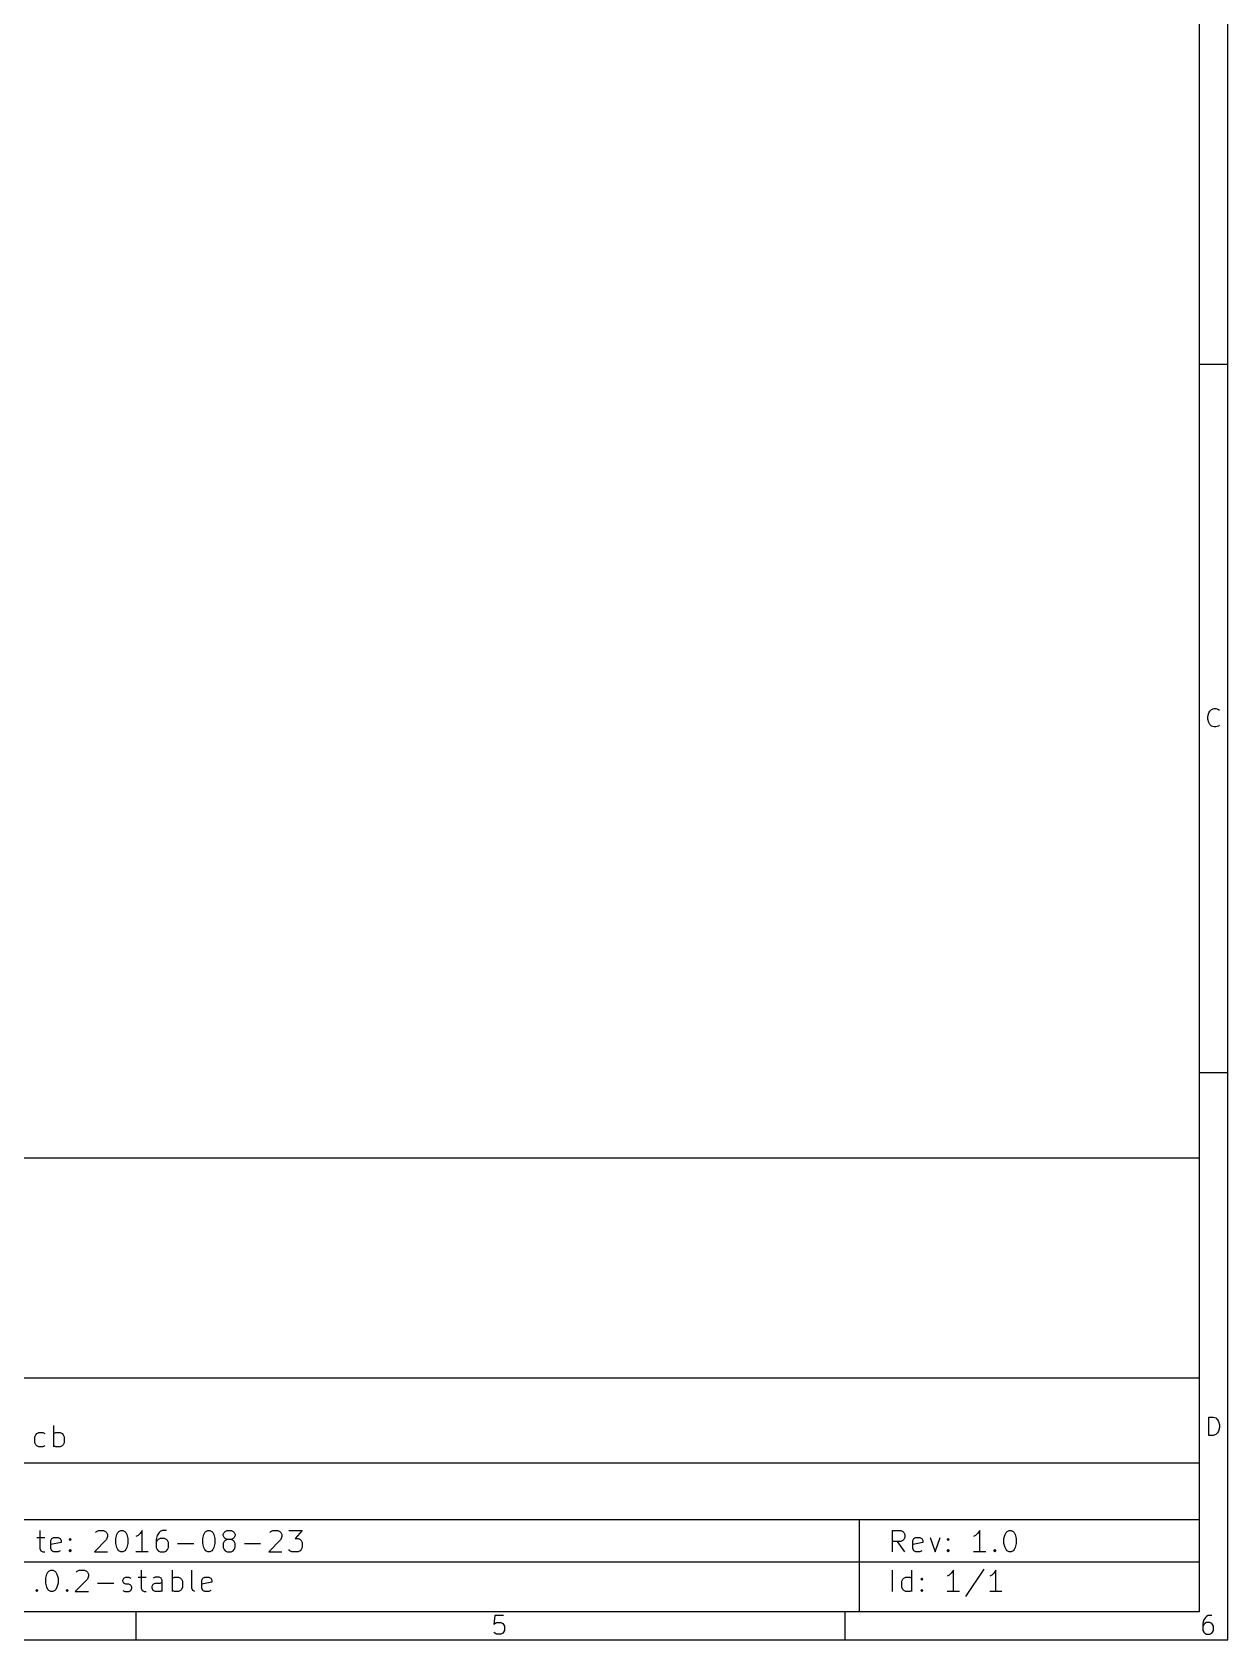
# Model space of a CAD drawing. Extents: x 10 to 287, y -200 to -10.
# Drawn here: x 202.7 to 287, y -200 to -86.6 of the extents above; entities that cross this region are included whole.
import ezdxf

# ---------------------------------------------------------------- set-up
doc = ezdxf.new("R2010")
doc.units = 0
doc.header["$MEASUREMENT"] = 0
doc.layers.add('BLACK', color=7, linetype='CONTINUOUS')

msp = doc.modelspace()

# ---------------------------------------------------------------- linework, layer by layer
at = {"layer": 'Black'}
for p, q in [((287.002, -200.007), (287.002, -10)), ((285.002, -198.007), (285.002, -12)), ((287.002, -110), (285.002, -110)), ((285.6, -134.845), (285.662, -134.598)), ((285.6, -135.031), (285.6, -134.845)), ((285.662, -134.598), (285.724, -134.474)), ((285.724, -134.474), (285.847, -134.35)), ((285.847, -134.35), (286.033, -134.288)), ((286.033, -134.288), (286.157, -134.288)), ((286.157, -134.288), (286.343, -134.35)), ((286.343, -134.35), (286.405, -134.412)), ((285.662, -135.279), (285.6, -135.031)), ((285.724, -135.402), (285.662, -135.279)), ((285.847, -135.526), (285.724, -135.402)), ((286.033, -135.588), (285.847, -135.526)), ((286.157, -135.588), (286.033, -135.588)), ((286.343, -135.526), (286.157, -135.588)), ((286.405, -135.464), (286.343, -135.526)), ((287.002, -160), (285.002, -160)), ((285.002, -166.007), (177.002, -166.007)), ((285.002, -198.007), (285.002, -166.007)), ((177.002, -181.507), (285.002, -181.507)), ((204.216, -186.386), (204.216, -184.886)), ((285.662, -185.588), (285.662, -184.288)), ((285.662, -184.288), (285.971, -184.288)), ((285.971, -184.288), (286.157, -184.35)), ((286.157, -184.35), (286.281, -184.474)), ((286.281, -184.474), (286.343, -184.598)), ((286.343, -184.598), (286.405, -184.845)), ((286.405, -184.845), (286.405, -185.031)), ((202.859, -185.671), (202.931, -185.529)), ((202.859, -186.1), (202.859, -185.671)), ((202.931, -185.529), (203.002, -185.457)), ((203.002, -185.457), (203.145, -185.386)), ((203.145, -185.386), (203.431, -185.386)), ((203.431, -185.386), (203.574, -185.457)), ((204.216, -185.457), (204.359, -185.386)), ((204.359, -185.386), (204.645, -185.386)), ((204.645, -185.386), (204.788, -185.457)), ((204.788, -185.457), (204.859, -185.529)), ((204.859, -185.529), (204.931, -185.671)), ((204.931, -185.671), (204.931, -186.1)), ((285.971, -185.588), (285.662, -185.588)), ((286.157, -185.526), (285.971, -185.588)), ((286.281, -185.402), (286.157, -185.526)), ((286.343, -185.279), (286.281, -185.402)), ((286.405, -185.031), (286.343, -185.279)), ((202.931, -186.243), (202.859, -186.1)), ((203.002, -186.314), (202.931, -186.243)), ((203.145, -186.386), (203.002, -186.314)), ((203.431, -186.386), (203.145, -186.386)), ((203.574, -186.314), (203.431, -186.386)), ((204.359, -186.386), (204.216, -186.314)), ((204.645, -186.386), (204.359, -186.386)), ((204.788, -186.314), (204.645, -186.386)), ((204.859, -186.243), (204.788, -186.314)), ((204.931, -186.1), (204.859, -186.243)), ((177.002, -187.507), (285.002, -187.507)), ((177.002, -191.507), (285.002, -191.507)), ((261.002, -191.507), (261.002, -198.007)), ((203.002, -192.786), (203.574, -192.786)), ((203.216, -192.286), (203.216, -193.571)), ((204.002, -193), (204.074, -192.857)), ((204.074, -192.857), (204.216, -192.786)), ((204.216, -192.786), (204.502, -192.786)), ((204.502, -192.786), (204.645, -192.857)), ((204.645, -192.857), (204.716, -193)), ((205.288, -192.929), (205.359, -192.857)), ((205.359, -192.857), (205.431, -192.929)), ((205.359, -192.857), (205.359, -193)), ((207.145, -192.429), (207.216, -192.357)), ((207.216, -192.357), (207.359, -192.286)), ((207.359, -192.286), (207.716, -192.286)), ((207.716, -192.286), (207.859, -192.357)), ((207.859, -192.357), (207.931, -192.429)), ((207.931, -192.429), (208.002, -192.571)), ((208.002, -192.714), (207.931, -192.929)), ((208.002, -192.571), (208.002, -192.714)), ((208.574, -192.857), (208.645, -192.571)), ((208.574, -193.214), (208.574, -192.857)), ((208.645, -192.571), (208.716, -192.429)), ((208.716, -192.429), (208.788, -192.357)), ((208.788, -192.357), (208.931, -192.286)), ((208.931, -192.286), (209.074, -192.286)), ((209.074, -192.286), (209.216, -192.357)), ((209.216, -192.357), (209.288, -192.429)), ((209.288, -192.429), (209.359, -192.571)), ((209.359, -192.571), (209.431, -192.857)), ((209.431, -192.857), (209.431, -193.214)), ((210.145, -192.643), (210.002, -192.714)), ((210.288, -192.5), (210.145, -192.643)), ((210.431, -192.286), (210.288, -192.5)), ((210.431, -193.786), (210.431, -192.286)), ((211.502, -192.643), (211.431, -192.929)), ((211.645, -192.429), (211.502, -192.643)), ((211.716, -192.857), (211.574, -192.929)), ((211.716, -192.357), (211.645, -192.429)), ((211.859, -192.286), (211.716, -192.357)), ((212.002, -192.857), (211.716, -192.857)), ((212.145, -192.286), (211.859, -192.286)), ((212.145, -192.929), (212.002, -192.857)), ((214.716, -192.857), (214.788, -192.571)), ((214.716, -193.214), (214.716, -192.857)), ((214.788, -192.571), (214.859, -192.429)), ((214.859, -192.429), (214.931, -192.357)), ((214.931, -192.357), (215.074, -192.286)), ((215.074, -192.286), (215.216, -192.286)), ((215.216, -192.286), (215.359, -192.357)), ((215.359, -192.357), (215.431, -192.429)), ((215.431, -192.429), (215.502, -192.571)), ((215.502, -192.571), (215.574, -192.857)), ((215.574, -192.857), (215.574, -193.214)), ((216.145, -192.571), (216.216, -192.429)), ((216.145, -192.643), (216.145, -192.571)), ((216.216, -192.786), (216.145, -192.643)), ((216.216, -192.429), (216.288, -192.357)), ((216.288, -192.857), (216.216, -192.786)), ((216.288, -192.357), (216.431, -192.286)), ((216.431, -192.929), (216.288, -192.857)), ((216.431, -192.286), (216.716, -192.286)), ((216.716, -192.286), (216.859, -192.357)), ((216.859, -192.857), (216.716, -192.929)), ((216.859, -192.357), (216.931, -192.429)), ((216.931, -192.786), (216.859, -192.857)), ((216.931, -192.429), (217.002, -192.571)), ((217.002, -192.643), (216.931, -192.786)), ((217.002, -192.571), (217.002, -192.643)), ((219.431, -192.429), (219.502, -192.357)), ((219.502, -192.357), (219.645, -192.286)), ((219.645, -192.286), (220.002, -192.286)), ((220.002, -192.286), (220.145, -192.357)), ((220.145, -192.357), (220.216, -192.429)), ((220.216, -192.429), (220.288, -192.571)), ((220.288, -192.714), (220.216, -192.929)), ((220.288, -192.571), (220.288, -192.714)), ((220.788, -192.286), (221.716, -192.286)), ((221.716, -192.286), (221.216, -192.857)), ((221.216, -192.857), (221.431, -192.857)), ((221.431, -192.857), (221.574, -192.929)), ((263.359, -193.786), (263.359, -192.286)), ((263.359, -192.286), (263.931, -192.286)), ((263.931, -192.286), (264.074, -192.357)), ((264.074, -192.357), (264.145, -192.429)), ((264.145, -192.429), (264.216, -192.571)), ((264.216, -192.786), (264.145, -192.929)), ((264.216, -192.571), (264.216, -192.786)), ((264.788, -193), (264.859, -192.857)), ((264.859, -192.857), (265.002, -192.786)), ((265.002, -192.786), (265.288, -192.786)), ((265.288, -192.786), (265.431, -192.857)), ((265.431, -192.857), (265.502, -193)), ((266.002, -192.786), (266.359, -193.786)), ((266.359, -193.786), (266.716, -192.786)), ((267.216, -192.929), (267.288, -192.857)), ((267.288, -192.857), (267.359, -192.929)), ((267.288, -192.857), (267.288, -193)), ((269.216, -192.643), (269.074, -192.714)), ((269.359, -192.5), (269.216, -192.643)), ((269.502, -192.286), (269.359, -192.5)), ((269.502, -193.786), (269.502, -192.286)), ((271.216, -192.857), (271.288, -192.571)), ((271.216, -193.214), (271.216, -192.857)), ((271.288, -192.571), (271.359, -192.429)), ((271.359, -192.429), (271.431, -192.357)), ((271.431, -192.357), (271.574, -192.286)), ((271.574, -192.286), (271.716, -192.286)), ((271.716, -192.286), (271.859, -192.357)), ((271.859, -192.357), (271.931, -192.429)), ((271.931, -192.429), (272.002, -192.571)), ((272.002, -192.571), (272.074, -192.857)), ((272.074, -192.857), (272.074, -193.214)), ((203.216, -193.571), (203.288, -193.714)), ((203.288, -193.714), (203.431, -193.786)), ((203.431, -193.786), (203.574, -193.786)), ((204.002, -193.571), (204.002, -193)), ((204.716, -193.143), (204.002, -193.286)), ((204.074, -193.714), (204.002, -193.571)), ((204.216, -193.786), (204.074, -193.714)), ((204.502, -193.786), (204.216, -193.786)), ((204.645, -193.714), (204.502, -193.786)), ((204.716, -193), (204.716, -193.143)), ((205.359, -193), (205.288, -192.929)), ((205.288, -193.714), (205.359, -193.643)), ((205.359, -193.786), (205.288, -193.714)), ((205.431, -192.929), (205.359, -193)), ((205.359, -193.643), (205.431, -193.714)), ((205.359, -193.643), (205.359, -193.786)), ((205.431, -193.714), (205.359, -193.786)), ((207.931, -192.929), (207.074, -193.786)), ((207.074, -193.786), (208.002, -193.786)), ((208.645, -193.5), (208.574, -193.214)), ((208.716, -193.643), (208.645, -193.5)), ((208.788, -193.714), (208.716, -193.643)), ((208.931, -193.786), (208.788, -193.714)), ((209.074, -193.786), (208.931, -193.786)), ((209.216, -193.714), (209.074, -193.786)), ((209.288, -193.643), (209.216, -193.714)), ((209.359, -193.5), (209.288, -193.643)), ((209.431, -193.214), (209.359, -193.5)), ((210.859, -193.786), (210.002, -193.786)), ((211.431, -192.929), (211.431, -193.5)), ((211.502, -193), (211.431, -193.143)), ((211.431, -193.5), (211.502, -193.643)), ((211.574, -192.929), (211.502, -193)), ((211.502, -193.643), (211.574, -193.714)), ((211.574, -193.714), (211.716, -193.786)), ((211.716, -193.786), (212.002, -193.786)), ((212.002, -193.786), (212.145, -193.714)), ((212.216, -193), (212.145, -192.929)), ((212.145, -193.714), (212.216, -193.643)), ((212.288, -193.143), (212.216, -193)), ((212.216, -193.643), (212.288, -193.5)), ((212.288, -193.5), (212.288, -193.143)), ((212.931, -193.214), (214.074, -193.214)), ((214.788, -193.5), (214.716, -193.214)), ((214.859, -193.643), (214.788, -193.5)), ((214.931, -193.714), (214.859, -193.643)), ((215.074, -193.786), (214.931, -193.714)), ((215.216, -193.786), (215.074, -193.786)), ((215.359, -193.714), (215.216, -193.786)), ((215.431, -193.643), (215.359, -193.714)), ((215.502, -193.5), (215.431, -193.643)), ((215.574, -193.214), (215.502, -193.5)), ((216.216, -193.071), (216.145, -193.214)), ((216.145, -193.214), (216.145, -193.5)), ((216.145, -193.5), (216.216, -193.643)), ((216.288, -193), (216.216, -193.071)), ((216.216, -193.643), (216.288, -193.714)), ((216.431, -192.929), (216.288, -193)), ((216.288, -193.714), (216.431, -193.786)), ((216.716, -192.929), (216.431, -192.929)), ((216.431, -193.786), (216.716, -193.786)), ((216.859, -193), (216.716, -192.929)), ((216.716, -193.786), (216.859, -193.714)), ((216.931, -193.071), (216.859, -193)), ((216.859, -193.714), (216.931, -193.643)), ((217.002, -193.214), (216.931, -193.071)), ((216.931, -193.643), (217.002, -193.5)), ((217.002, -193.5), (217.002, -193.214)), ((217.645, -193.214), (218.788, -193.214)), ((220.216, -192.929), (219.359, -193.786)), ((219.359, -193.786), (220.288, -193.786)), ((220.859, -193.714), (220.788, -193.643)), ((221.002, -193.786), (220.859, -193.714)), ((221.431, -193.786), (221.002, -193.786)), ((221.574, -193.714), (221.431, -193.786)), ((221.574, -192.929), (221.645, -193)), ((221.645, -193.643), (221.574, -193.714)), ((221.645, -193), (221.716, -193.143)), ((221.716, -193.5), (221.645, -193.643)), ((221.716, -193.143), (221.716, -193.5)), ((263.931, -193.071), (263.359, -193.071)), ((264.216, -193.786), (263.716, -193.071)), ((264.074, -193), (263.931, -193.071)), ((264.145, -192.929), (264.074, -193)), ((264.788, -193.571), (264.788, -193)), ((265.502, -193.143), (264.788, -193.286)), ((264.859, -193.714), (264.788, -193.571)), ((265.002, -193.786), (264.859, -193.714)), ((265.288, -193.786), (265.002, -193.786)), ((265.431, -193.714), (265.288, -193.786)), ((265.502, -193), (265.502, -193.143)), ((267.288, -193), (267.216, -192.929)), ((267.216, -193.714), (267.288, -193.643)), ((267.288, -193.786), (267.216, -193.714)), ((267.359, -192.929), (267.288, -193)), ((267.288, -193.643), (267.359, -193.714)), ((267.288, -193.643), (267.288, -193.786)), ((267.359, -193.714), (267.288, -193.786)), ((269.931, -193.786), (269.074, -193.786)), ((270.502, -193.714), (270.574, -193.643)), ((270.574, -193.786), (270.502, -193.714)), ((270.574, -193.643), (270.645, -193.714)), ((270.574, -193.643), (270.574, -193.786)), ((270.645, -193.714), (270.574, -193.786)), ((271.288, -193.5), (271.216, -193.214)), ((271.359, -193.643), (271.288, -193.5)), ((271.431, -193.714), (271.359, -193.643)), ((271.574, -193.786), (271.431, -193.714)), ((271.716, -193.786), (271.574, -193.786)), ((271.859, -193.714), (271.716, -193.786)), ((271.931, -193.643), (271.859, -193.714)), ((272.002, -193.5), (271.931, -193.643)), ((272.074, -193.214), (272.002, -193.5)), ((177.002, -194.507), (285.002, -194.507)), ((203.859, -195.157), (204.002, -195.086)), ((204.002, -195.086), (204.145, -195.086)), ((204.145, -195.086), (204.288, -195.157)), ((205.859, -195.157), (206.002, -195.086)), ((206.002, -195.086), (206.359, -195.086)), ((206.359, -195.086), (206.502, -195.157)), ((210.359, -195.086), (210.359, -196.371)), ((212.574, -196.586), (212.574, -195.086)), ((213.931, -196.371), (213.931, -195.086)), ((263.359, -196.586), (263.359, -195.086)), ((264.716, -196.586), (264.716, -195.086)), ((267.645, -195.086), (267.502, -195.3)), ((267.645, -196.586), (267.645, -195.086)), ((269.788, -195.014), (268.502, -196.943)), ((270.645, -195.086), (270.502, -195.3)), ((270.645, -196.586), (270.645, -195.086)), ((203.645, -195.657), (203.716, -195.371)), ((203.645, -196.014), (203.645, -195.657)), ((203.716, -196.3), (203.645, -196.014)), ((203.716, -195.371), (203.788, -195.229)), ((203.788, -195.229), (203.859, -195.157)), ((204.288, -195.157), (204.359, -195.229)), ((204.359, -195.229), (204.431, -195.371)), ((204.431, -195.371), (204.502, -195.657)), ((204.502, -196.014), (204.431, -196.3)), ((204.502, -195.657), (204.502, -196.014)), ((206.574, -195.729), (205.716, -196.586)), ((205.788, -195.229), (205.859, -195.157)), ((206.502, -195.157), (206.574, -195.229)), ((206.574, -195.229), (206.645, -195.371)), ((206.645, -195.514), (206.574, -195.729)), ((206.645, -195.371), (206.645, -195.514)), ((207.288, -196.014), (208.431, -196.014)), ((209.074, -195.8), (209.145, -195.657)), ((209.074, -195.871), (209.074, -195.8)), ((209.145, -196.014), (209.074, -195.871)), ((209.145, -195.657), (209.288, -195.586)), ((209.288, -196.086), (209.145, -196.014)), ((209.288, -195.586), (209.502, -195.586)), ((209.502, -196.086), (209.288, -196.086)), ((209.502, -195.586), (209.645, -195.657)), ((209.645, -196.157), (209.502, -196.086)), ((209.716, -196.3), (209.645, -196.157)), ((210.145, -195.586), (210.716, -195.586)), ((211.145, -196.229), (211.216, -196.086)), ((211.145, -196.371), (211.145, -196.229)), ((211.359, -195.586), (211.216, -195.657)), ((211.216, -196.086), (211.359, -196.014)), ((211.645, -195.586), (211.359, -195.586)), ((211.359, -196.014), (211.716, -196.014)), ((211.788, -195.657), (211.645, -195.586)), ((211.716, -196.014), (211.859, -195.943)), ((211.859, -195.8), (211.788, -195.657)), ((211.859, -196.586), (211.859, -195.8)), ((212.574, -195.657), (212.716, -195.586)), ((212.716, -195.586), (213.002, -195.586)), ((213.002, -195.586), (213.145, -195.657)), ((213.145, -195.657), (213.216, -195.729)), ((213.216, -195.729), (213.288, -195.871)), ((213.288, -195.871), (213.288, -196.3)), ((214.645, -195.8), (214.716, -195.657)), ((214.645, -196.371), (214.645, -195.8)), ((215.359, -195.943), (214.645, -196.086)), ((214.716, -195.657), (214.859, -195.586)), ((214.859, -195.586), (215.145, -195.586)), ((215.145, -195.586), (215.288, -195.657)), ((215.288, -195.657), (215.359, -195.8)), ((215.359, -195.8), (215.359, -195.943)), ((264.002, -195.871), (264.074, -195.729)), ((264.002, -196.3), (264.002, -195.871)), ((264.074, -195.729), (264.145, -195.657)), ((264.145, -195.657), (264.288, -195.586)), ((264.288, -195.586), (264.574, -195.586)), ((264.574, -195.586), (264.716, -195.657)), ((265.359, -195.729), (265.431, -195.657)), ((265.431, -195.8), (265.359, -195.729)), ((265.431, -195.657), (265.502, -195.729)), ((265.431, -195.657), (265.431, -195.8)), ((265.502, -195.729), (265.431, -195.8)), ((267.359, -195.443), (267.216, -195.514)), ((267.502, -195.3), (267.359, -195.443)), ((270.359, -195.443), (270.216, -195.514)), ((270.502, -195.3), (270.359, -195.443)), ((202.931, -196.514), (203.002, -196.443)), ((203.002, -196.586), (202.931, -196.514)), ((203.002, -196.443), (203.074, -196.514)), ((203.002, -196.443), (203.002, -196.586)), ((203.074, -196.514), (203.002, -196.586)), ((203.788, -196.443), (203.716, -196.3)), ((203.859, -196.514), (203.788, -196.443)), ((204.002, -196.586), (203.859, -196.514)), ((204.145, -196.586), (204.002, -196.586)), ((204.288, -196.514), (204.145, -196.586)), ((204.359, -196.443), (204.288, -196.514)), ((204.431, -196.3), (204.359, -196.443)), ((205.074, -196.514), (205.145, -196.443)), ((205.145, -196.586), (205.074, -196.514)), ((205.145, -196.443), (205.216, -196.514)), ((205.145, -196.443), (205.145, -196.586)), ((205.216, -196.514), (205.145, -196.586)), ((205.716, -196.586), (206.645, -196.586)), ((209.074, -196.514), (209.216, -196.586)), ((209.216, -196.586), (209.502, -196.586)), ((209.502, -196.586), (209.645, -196.514)), ((209.645, -196.514), (209.716, -196.371)), ((209.716, -196.371), (209.716, -196.3)), ((210.359, -196.371), (210.431, -196.514)), ((210.431, -196.514), (210.574, -196.586)), ((210.574, -196.586), (210.716, -196.586)), ((211.216, -196.514), (211.145, -196.371)), ((211.359, -196.586), (211.216, -196.514)), ((211.716, -196.586), (211.359, -196.586)), ((211.859, -196.514), (211.716, -196.586)), ((212.716, -196.586), (212.574, -196.514)), ((213.002, -196.586), (212.716, -196.586)), ((213.145, -196.514), (213.002, -196.586)), ((213.216, -196.443), (213.145, -196.514)), ((213.288, -196.3), (213.216, -196.443)), ((214.002, -196.514), (213.931, -196.371)), ((214.145, -196.586), (214.002, -196.514)), ((214.716, -196.514), (214.645, -196.371)), ((214.859, -196.586), (214.716, -196.514)), ((215.145, -196.586), (214.859, -196.586)), ((215.288, -196.514), (215.145, -196.586)), ((264.074, -196.443), (264.002, -196.3)), ((264.145, -196.514), (264.074, -196.443)), ((264.288, -196.586), (264.145, -196.514)), ((264.574, -196.586), (264.288, -196.586)), ((264.716, -196.514), (264.574, -196.586)), ((265.359, -196.514), (265.431, -196.443)), ((265.431, -196.586), (265.359, -196.514)), ((265.431, -196.443), (265.502, -196.514)), ((265.431, -196.443), (265.431, -196.586)), ((265.502, -196.514), (265.431, -196.586)), ((268.074, -196.586), (267.216, -196.586)), ((271.074, -196.586), (270.216, -196.586)), ((12, -198.007), (285.002, -198.007)), ((177.002, -198.007), (285.002, -198.007)), ((210, -198.007), (210, -200.007)), ((235.31, -198.295), (235.248, -198.914)), ((235.929, -198.295), (235.31, -198.295)), ((260, -198.007), (260, -200.007)), ((285.433, -198.419), (285.31, -198.605)), ((285.495, -198.357), (285.433, -198.419)), ((285.619, -198.295), (285.495, -198.357)), ((285.867, -198.295), (285.619, -198.295)), ((235.248, -198.914), (235.31, -198.852)), ((235.31, -199.533), (235.248, -199.471)), ((235.31, -198.852), (235.433, -198.791)), ((235.433, -199.595), (235.31, -199.533)), ((235.433, -198.791), (235.743, -198.791)), ((235.743, -199.595), (235.433, -199.595)), ((235.743, -198.791), (235.867, -198.852)), ((235.867, -199.533), (235.743, -199.595)), ((235.867, -198.852), (235.929, -198.914)), ((235.929, -199.471), (235.867, -199.533)), ((235.929, -198.914), (235.99, -199.038)), ((235.99, -199.348), (235.929, -199.471)), ((235.99, -199.038), (235.99, -199.348)), ((285.31, -198.605), (285.248, -198.852)), ((285.248, -198.852), (285.248, -199.348)), ((285.31, -198.914), (285.248, -199.038)), ((285.248, -199.348), (285.31, -199.471)), ((285.371, -198.852), (285.31, -198.914)), ((285.31, -199.471), (285.371, -199.533)), ((285.495, -198.791), (285.371, -198.852)), ((285.371, -199.533), (285.495, -199.595)), ((285.743, -198.791), (285.495, -198.791)), ((285.495, -199.595), (285.743, -199.595)), ((285.867, -198.852), (285.743, -198.791)), ((285.743, -199.595), (285.867, -199.533)), ((285.929, -198.914), (285.867, -198.852)), ((285.867, -199.533), (285.929, -199.471)), ((285.99, -199.038), (285.929, -198.914)), ((285.929, -199.471), (285.99, -199.348)), ((285.99, -199.348), (285.99, -199.038)), ((10, -200.007), (287.002, -200.007))]:
    msp.add_line(p, q, dxfattribs=at)

doc.saveas('drawing.dxf')
